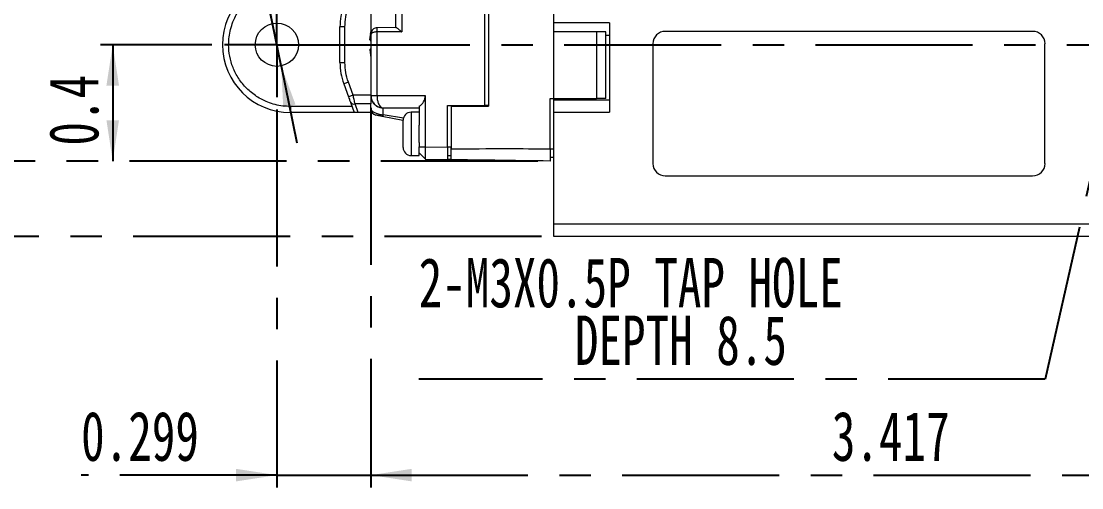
# Model space of a CAD drawing. Header units: inches. Extents: x 0.2 to 16.3, y 0.2 to 11.5.
# Drawn here: x 3.364 to 6.739, y 5.75 to 7.238 of the extents above; entities that cross this region are included whole.
import ezdxf

# ---------------------------------------------------------------- set-up
doc = ezdxf.new("R2010")
doc.units = ezdxf.units.IN
doc.header["$MEASUREMENT"] = 0
doc.linetypes.add('CENTERX2', pattern=[0.8, 0.5, -0.1, 0.1, -0.1])
doc.layers.add('CENTER_LINE', color=7, linetype='CENTERX2')
doc.styles.add('SLDTEXTSTYLE0', font='TXT', dxfattribs={"width": 0.7})
doc.dimstyles.new('SLDDIMSTYLE0', dxfattribs={"dimtxt": 0.15748, "dimasz": 0.13, "dimexe": 0, "dimexo": 0.0625, "dimgap": 0.03937, "dimtad": 1, "dimdec": 3, "dimrnd": 1e-09, "dimzin": 12, "dimdsep": 46, "dimtxsty": 'SLDTEXTSTYLE0', "dimsah": 1, "dimcen": 0.09, "dimadec": 0, "dimazin": 3, "dimtfac": 1, "dimtdec": 3, "dimtofl": 0, "dimtmove": 0, "dimatfit": 3, "dimfxl": 1, "dimfrac": 2, "dimtolj": 1, "dimtzin": 12, "dimarcsym": 0})
doc.dimstyles.new('SLDDIMSTYLE2', dxfattribs={"dimtxt": 0.15748, "dimasz": 0.13, "dimexe": 0, "dimexo": 0.0625, "dimgap": 0.03937, "dimtad": 0, "dimtih": 1, "dimtoh": 1, "dimdec": 3, "dimrnd": 1e-09, "dimdsep": 46, "dimtxsty": 'SLDTEXTSTYLE0', "dimsah": 1, "dimcen": 0, "dimadec": 0, "dimazin": 2, "dimtol": 1, "dimtp": 0.003937, "dimtm": 0.003937, "dimtfac": 1, "dimtdec": 3, "dimtmove": 0, "dimatfit": 3, "dimfxl": 1, "dimfrac": 2, "dimtolj": 1, "dimarcsym": 0})
doc.dimstyles.new('SLDDIMSTYLE3', dxfattribs={"dimtxt": 0.15748, "dimasz": 0.13, "dimexe": 0, "dimexo": 0.0625, "dimgap": 0.03937, "dimtad": 1, "dimdec": 1, "dimrnd": 1e-09, "dimdsep": 46, "dimtxsty": 'SLDTEXTSTYLE0', "dimsah": 1, "dimcen": 0.09, "dimadec": 0, "dimazin": 2, "dimtfac": 1, "dimtdec": 1, "dimtofl": 0, "dimtmove": 0, "dimatfit": 3, "dimfxl": 1, "dimfrac": 2, "dimtolj": 1, "dimtzin": 12, "dimarcsym": 0})
doc.dimstyles.new('SLDDIMSTYLE4', dxfattribs={"dimtxt": 0.15748, "dimasz": 0.13, "dimexe": 0, "dimexo": 0.0625, "dimgap": 0.03937, "dimtad": 1, "dimdec": 3, "dimrnd": 1e-09, "dimdsep": 46, "dimtxsty": 'SLDTEXTSTYLE0', "dimsah": 1, "dimcen": 0.09, "dimadec": 0, "dimazin": 2, "dimtfac": 1, "dimtdec": 3, "dimtmove": 0, "dimatfit": 0, "dimfxl": 1, "dimfrac": 2, "dimtolj": 1, "dimtzin": 12, "dimarcsym": 0})
doc.dimstyles.new('SLDDIMSTYLE5', dxfattribs={"dimtxt": 0.15748, "dimasz": 0.13, "dimexe": 0, "dimexo": 0.0625, "dimgap": 0.03937, "dimtad": 1, "dimdec": 1, "dimrnd": 1e-09, "dimdsep": 46, "dimtxsty": 'SLDTEXTSTYLE0', "dimsah": 1, "dimcen": 0.09, "dimadec": 0, "dimazin": 2, "dimtfac": 1, "dimtdec": 1, "dimtmove": 0, "dimatfit": 0, "dimfxl": 1, "dimfrac": 2, "dimtolj": 1, "dimtzin": 12, "dimarcsym": 0})
doc.dimstyles.new('SLDDIMSTYLE6', dxfattribs={"dimtxt": 0.15748, "dimasz": 0.13, "dimexe": 0, "dimexo": 0.0625, "dimgap": 0.03937, "dimtad": 1, "dimdec": 1, "dimrnd": 1e-09, "dimzin": 12, "dimdsep": 46, "dimtxsty": 'SLDTEXTSTYLE0', "dimsah": 1, "dimcen": 0.09, "dimadec": 0, "dimazin": 3, "dimtfac": 1, "dimtdec": 1, "dimtofl": 0, "dimtmove": 0, "dimatfit": 3, "dimfxl": 1, "dimfrac": 2, "dimtolj": 1, "dimtzin": 12, "dimarcsym": 0})
doc.dimstyles.new('SLDDIMSTYLE8', dxfattribs={"dimtxt": 0.15748, "dimasz": 0.13, "dimexe": 0, "dimexo": 0.0625, "dimgap": 0.03937, "dimtad": 0, "dimtih": 1, "dimtoh": 1, "dimdec": 3, "dimrnd": 1e-09, "dimzin": 12, "dimdsep": 46, "dimtxsty": 'SLDTEXTSTYLE0', "dimsah": 1, "dimcen": 0, "dimadec": 0, "dimazin": 3, "dimtfac": 1, "dimtdec": 3, "dimtmove": 0, "dimatfit": 3, "dimfxl": 1, "dimfrac": 2, "dimtolj": 1, "dimtzin": 12, "dimarcsym": 0})

# ---------------------------------------------------------------- blocks, each defined once
blk = doc.blocks.new('_D_3')
at = {"layer": 'CENTER_LINE'}
for p, q in [((3.8104, 8.96), (2.0948, 8.96)), ((4.1636, 7.23), (3.8104, 8.96)), ((4.1911, 7.095), (4.1636, 7.23)), ((4.1911, 7.095), (4.2411, 6.8501))]:
    blk.add_line(p, q, dxfattribs=at)
for points in [[(4.1636, 7.23), (4.1572, 7.3614), (4.118, 7.3534)], [(4.1911, 7.095), (4.1975, 6.9636), (4.2367, 6.9716)]]:
    blk.add_solid(points, dxfattribs=at)
at = {"layer": 'CENTER_LINE', "attachment_point": 1, "style": 'SLDTEXTSTYLE0'}
for s, insert, char_height in [('%%c', (2.0948, 9.163), 0.15748), ('0.138', (2.2692, 9.163), 0.15748), ('HOLE', (3.2582, 9.163), 0.15748), ('±0.004', (2.8131, 9.1099), 0.11024)]:
    blk.add_mtext(s, dxfattribs=dict(at, insert=insert, char_height=char_height))
blk = doc.blocks.new('_D_4')
at = {"layer": 'CENTER_LINE'}
for p, q in [((3.9707, 7.1625), (3.6155, 7.1625)), ((3.6548, 7.1625), (3.6548, 6.7919)), ((5.0081, 6.7919), (3.6155, 6.7919))]:
    blk.add_line(p, q, dxfattribs=at)
for points in [[(3.6548, 7.1625), (3.6348, 7.0325), (3.6748, 7.0325)], [(3.6548, 6.7919), (3.6748, 6.9219), (3.6348, 6.9219)]]:
    blk.add_solid(points, dxfattribs=at)
at = {"layer": 'CENTER_LINE', "insert": (3.4518, 6.8411), "char_height": 0.15748, "attachment_point": 1, "rotation": 90, "style": 'SLDTEXTSTYLE0'}
blk.add_mtext('0.4', dxfattribs=at)
blk = doc.blocks.new('_D_5')
at = {"layer": 'CENTER_LINE'}
for p, q in [((4.1774, 6.9558), (4.1774, 5.7514)), ((4.4766, 6.961), (4.4766, 5.7514)), ((4.1774, 5.7908), (3.5542, 5.7908)), ((4.1774, 5.7908), (4.4766, 5.7908)), ((4.4766, 5.7908), (4.7266, 5.7908))]:
    blk.add_line(p, q, dxfattribs=at)
for points in [[(4.1774, 5.7908), (4.0474, 5.8108), (4.0474, 5.7708)], [(4.4766, 5.7908), (4.6066, 5.7708), (4.6066, 5.8108)]]:
    blk.add_solid(points, dxfattribs=at)
at = {"layer": 'CENTER_LINE', "insert": (3.5542, 5.9938), "char_height": 0.15748, "attachment_point": 1, "style": 'SLDTEXTSTYLE0'}
blk.add_mtext('0.299', dxfattribs=at)
blk = doc.blocks.new('_D_6')
at = {"layer": 'CENTER_LINE'}
for p, q in [((4.4766, 6.9609), (4.4766, 5.7514)), ((7.8939, 6.52), (7.8939, 5.7514)), ((4.4766, 5.7908), (7.8939, 5.7908))]:
    blk.add_line(p, q, dxfattribs=at)
for points in [[(4.4766, 5.7908), (4.6066, 5.7708), (4.6066, 5.8108)], [(7.8939, 5.7908), (7.7639, 5.8108), (7.7639, 5.7708)]]:
    blk.add_solid(points, dxfattribs=at)
at = {"layer": 'CENTER_LINE', "insert": (5.9438, 5.9938), "char_height": 0.15748, "attachment_point": 1, "style": 'SLDTEXTSTYLE0'}
blk.add_mtext('3.417', dxfattribs=at)
blk = doc.blocks.new('_D_8')
at = {"layer": 'CENTER_LINE'}
for p, q in [((3.2751, 6.7919), (3.2751, 7.0419)), ((5.0081, 6.7919), (3.2358, 6.7919)), ((3.2751, 6.5515), (3.2751, 6.7919)), ((5.0199, 6.5515), (3.2358, 6.5515)), ((3.2751, 6.5515), (3.2751, 6.3015))]:
    blk.add_line(p, q, dxfattribs=at)
for points in [[(3.2751, 6.7919), (3.2951, 6.9219), (3.2551, 6.9219)], [(3.2751, 6.5515), (3.2551, 6.4215), (3.2951, 6.4215)]]:
    blk.add_solid(points, dxfattribs=at)
at = {"layer": 'CENTER_LINE', "insert": (3.0721, 6.5356), "char_height": 0.15748, "attachment_point": 1, "rotation": 90, "style": 'SLDTEXTSTYLE0'}
blk.add_mtext('0.2', dxfattribs=at)
blk = doc.blocks.new('_D_9')
at = {"layer": 'CENTER_LINE'}
for p, q in [((4.8742, 7.9531), (3.2358, 7.9531)), ((3.2751, 6.7919), (3.2751, 7.9531)), ((5.0081, 6.7919), (3.2358, 6.7919))]:
    blk.add_line(p, q, dxfattribs=at)
for points in [[(3.2751, 7.9531), (3.2551, 7.8231), (3.2951, 7.8231)], [(3.2751, 6.7919), (3.2951, 6.9219), (3.2551, 6.9219)]]:
    blk.add_solid(points, dxfattribs=at)
at = {"layer": 'CENTER_LINE', "insert": (3.0721, 7.2364), "char_height": 0.15748, "attachment_point": 1, "rotation": 90, "style": 'SLDTEXTSTYLE0'}
blk.add_mtext('1.2', dxfattribs=at)
blk = doc.blocks.new('_D_18')
at = {"layer": 'CENTER_LINE'}
for p, q in [((6.9283, 7.4578), (6.983, 7.7017)), ((6.9283, 7.4578), (6.9068, 7.3617)), ((6.9068, 7.3617), (6.6232, 6.0965)), ((6.6232, 6.0965), (4.6287, 6.0965))]:
    blk.add_line(p, q, dxfattribs=at)
for points in [[(6.9283, 7.4578), (6.9762, 7.5803), (6.9372, 7.589)], [(6.9068, 7.3617), (6.8588, 7.2393), (6.8978, 7.2305)]]:
    blk.add_solid(points, dxfattribs=at)
at = {"layer": 'CENTER_LINE', "char_height": 0.15748, "attachment_point": 1, "style": 'SLDTEXTSTYLE0'}
for s, insert in [('2-M3X0.5P TAP HOLE', (4.6287, 6.483)), ('DEPTH 8.5', (5.1259, 6.2995))]:
    blk.add_mtext(s, dxfattribs=dict(at, insert=insert))
blk = doc.blocks.new('SW_CENTERMARKSYMBOL_0')
at = {"layer": 'CENTER_LINE', "color": 0}
for p, q in [((0, 0.0984), (0, 0.1673)), ((0, 0), (0, 0.0984)), ((-0.0984, 0), (-0.1673, 0)), ((0, 0), (-0.0984, 0)), ((0, 0), (0, -0.0984)), ((0, 0), (0.0984, 0)), ((0.0984, 0), (0.1673, 0)), ((0, -0.0984), (0, -0.1673))]:
    blk.add_line(p, q, dxfattribs=at)

msp = doc.modelspace()

# ---------------------------------------------------------------- linework, layer by layer
at = {"color": 7, "linetype": 'Continuous', "lineweight": 18}
for p, q in [((4.8388, 6.9689), (4.8388, 7.559)), ((4.8506, 7.5582), (4.8506, 6.9669)), ((4.5747, 7.3801), (4.5747, 7.2033)), ((5.0593, 7.2326), (5.0593, 7.3625)), ((4.4766, 7.3234), (4.4766, 7.204)), ((4.5553, 7.261), (4.5553, 7.2179)), ((5.2364, 7.2326), (5.0593, 7.2326)), ((5.0593, 7.2032), (5.0593, 7.2326)), ((5.2364, 7.2326), (5.2364, 6.9472)), ((4.3781, 7.1055), (4.3781, 7.2195)), ((4.3939, 7.2195), (4.3781, 7.2195)), ((4.3939, 7.1055), (4.3939, 7.2195)), ((4.4732, 7.1777), (4.4751, 7.193)), ((4.4754, 7.195), (4.4766, 7.204)), ((4.4814, 7.208), (4.4766, 7.2094)), ((4.4766, 7.2038), (4.4786, 7.2038)), ((4.4766, 7.1939), (4.4766, 7.0004)), ((4.4766, 7.1871), (4.4766, 7.1938)), ((4.5559, 7.2179), (4.4958, 7.2168)), ((4.4959, 7.2033), (4.4959, 7.0004)), ((4.5747, 7.2033), (4.4959, 7.2033)), ((5.0593, 6.9906), (5.0593, 7.2032)), ((5.1951, 7.2032), (5.0593, 7.2032)), ((5.1951, 7.2032), (5.1951, 6.9906)), ((5.2246, 7.2032), (5.1951, 7.2032)), ((5.2246, 6.9906), (5.2246, 7.2032)), ((6.5829, 7.205), (5.4136, 7.205)), ((4.4732, 7.1777), (4.4766, 7.1743)), ((4.4766, 7.1743), (4.4766, 7.1507)), ((5.3742, 7.1657), (5.3742, 6.7838)), ((6.6222, 6.7838), (6.6222, 7.1657)), ((4.4766, 7.1507), (4.4732, 7.1473)), ((4.4732, 7.1473), (4.4766, 7.121)), ((4.3781, 7.1055), (4.3939, 7.1055)), ((4.4766, 7.121), (4.4766, 7.0017)), ((4.4048, 7.0436), (4.39, 7.0382)), ((4.39, 7.0382), (4.4053, 6.9963)), ((4.4201, 7.0017), (4.4048, 7.0436)), ((4.4201, 7.0017), (4.4053, 6.9963)), ((4.4766, 7.0017), (4.4201, 7.0017)), ((4.4766, 7.0017), (4.4766, 7.0004)), ((4.4766, 7.0004), (4.4959, 7.0004)), ((4.4766, 6.9978), (4.4766, 6.9738)), ((4.4959, 7.0004), (4.6498, 7.0004)), ((4.6498, 7.0004), (4.6498, 6.8372)), ((5.0474, 6.9906), (5.0593, 6.9906)), ((5.0474, 6.8311), (5.0474, 6.9906)), ((5.0593, 6.9906), (5.1951, 6.9906)), ((5.0593, 6.9472), (5.0593, 6.9906)), ((5.2246, 6.9906), (5.1951, 6.9906)), ((4.4164, 6.9657), (4.2207, 6.9657)), ((4.2207, 6.9657), (4.2207, 6.946)), ((4.4114, 6.9796), (4.4236, 6.946)), ((4.4766, 6.9738), (4.4262, 6.9738)), ((4.4363, 6.946), (4.4262, 6.9738)), ((4.4766, 6.946), (4.4766, 6.9738)), ((4.5159, 6.961), (4.6301, 6.961)), ((4.5159, 6.9391), (4.5159, 6.961)), ((4.6301, 6.9663), (4.6301, 6.906)), ((4.7207, 6.9689), (4.8388, 6.9689)), ((4.7207, 6.8359), (4.7207, 6.9689)), ((4.7325, 6.9669), (4.7325, 6.9689)), ((4.7325, 6.9669), (4.8506, 6.9669)), ((4.7325, 6.9669), (4.7325, 6.8311)), ((4.8506, 6.9689), (4.8388, 6.9689)), ((5.0593, 6.9865), (5.2364, 6.9865)), ((4.4236, 6.946), (4.2207, 6.946)), ((4.4363, 6.946), (4.4236, 6.946)), ((4.4766, 6.946), (4.4363, 6.946)), ((4.4766, 6.95), (4.4798, 6.9467)), ((4.5785, 6.921), (4.5121, 6.9342)), ((4.5789, 6.8689), (4.5789, 6.9216)), ((4.6301, 6.9472), (4.6045, 6.9472)), ((5.0593, 6.5909), (5.0593, 6.9472)), ((5.0593, 6.9472), (5.2364, 6.9472)), ((4.6301, 6.8633), (4.6301, 6.906)), ((4.5789, 6.835), (4.5789, 6.8689)), ((4.6301, 6.8506), (4.6301, 6.8633)), ((4.6301, 6.8506), (4.6301, 6.8372)), ((4.6301, 6.8372), (4.6498, 6.8372)), ((4.6498, 6.8372), (4.7207, 6.8359)), ((4.7207, 6.8359), (4.7207, 6.7966)), ((4.7325, 6.8357), (4.7207, 6.8357)), ((5.0474, 6.8311), (5.0593, 6.8311)), ((4.6045, 6.8094), (4.6301, 6.8094)), ((4.6301, 6.8178), (4.6499, 6.7977)), ((4.6301, 6.8178), (4.6499, 6.7977)), ((4.6306, 6.8173), (4.6301, 6.8178)), ((4.6301, 6.8094), (4.6301, 6.8153)), ((4.6498, 6.7978), (4.7207, 6.7966)), ((4.7325, 6.8082), (4.7207, 6.8082)), ((4.7325, 6.7964), (4.7207, 6.7966)), ((5.0593, 6.8035), (5.0474, 6.8035)), ((5.4136, 6.7444), (6.5829, 6.7444)), ((7.7758, 6.5909), (5.0593, 6.5909)), ((5.0593, 6.5515), (5.0593, 6.5909)), ((7.7758, 6.5515), (5.0593, 6.5515))]:
    msp.add_line(p, q, dxfattribs=at)
at = {"color": 8, "linetype": 'Continuous', "lineweight": 18}
for p, q in [((4.477, 7.1961), (4.4766, 7.1939)), ((5.2246, 7.1932), (5.2364, 7.1932)), ((4.5802, 6.9287), (4.5159, 6.9391)), ((4.6045, 6.9472), (4.6045, 6.8633)), ((4.6045, 6.8633), (4.6045, 6.8094))]:
    msp.add_line(p, q, dxfattribs=at)
at = {"color": 7, "linetype": 'Continuous', "lineweight": 18, "flags": 128}
msp.add_lwpolyline([(4.5159, 6.9391), (4.5154, 6.9379), (4.5149, 6.9369), (4.5144, 6.936), (4.5139, 6.9353), (4.5134, 6.9348), (4.5129, 6.9344), (4.5125, 6.9343), (4.5121, 6.9342)], dxfattribs=at)
at = {"color": 7, "linetype": 'Continuous', "lineweight": 18}
msp.add_circle((4.1774, 7.1625), 0.0689, dxfattribs=at)
for centre, radius, start, end in [((4.2207, 7.1625), 0.2165, 90, 270), ((4.575, 7.2195), 0.1969, 160, 180), ((5.4136, 7.1657), 0.0394, 90, 180), ((6.5829, 7.1657), 0.0394, 0, 90), ((4.575, 7.1055), 0.1969, 180, 200), ((4.6104, 7.0004), 0.0394, 300.005, 360), ((4.4223, 6.9858), 0.0126, 209.5631, 287.9729), ((4.4963, 6.9575), 0.0197, 180, 258.6901), ((4.6045, 6.9216), 0.0256, 90, 180), ((4.6045, 6.835), 0.0256, 180, 270), ((5.4136, 6.7838), 0.0394, 180, 270), ((6.5829, 6.7838), 0.0394, 270, 0)]:
    msp.add_arc(centre, radius, start, end, dxfattribs=at)
for points, knots in [([(4.2207, 6.9657), (4.2124, 6.966), (4.1959, 6.9665), (4.1716, 6.9714), (4.1433, 6.9805), (4.112, 6.9968), (4.0805, 7.0223), (4.0591, 7.0487), (4.0456, 7.0718), (4.035, 7.0951), (4.0261, 7.1254), (4.0231, 7.1584), (4.0248, 7.1872), (4.0295, 7.2116), (4.0387, 7.2399), (4.0549, 7.2712), (4.0805, 7.3027), (4.1068, 7.3241), (4.13, 7.3376), (4.1533, 7.3482), (4.1836, 7.3574), (4.2083, 7.3587), (4.2207, 7.3594)], [0, 0, 0, 0, 0.040136, 0.079945, 0.120066, 0.184354, 0.250008, 0.315661, 0.34783, 0.380032, 0.439999, 0.5, 0.540114, 0.579922, 0.620066, 0.684355, 0.750008, 0.815661, 0.84783, 0.880033, 0.939991, 1, 1, 1, 1]), ([(4.4959, 7.2033), (4.4946, 7.2033), (4.492, 7.2033), (4.4884, 7.2027), (4.485, 7.2019), (4.4811, 7.2004), (4.4774, 7.1979), (4.4769, 7.1953), (4.4766, 7.1939)], [0, 0, 0, 0, 0.119498, 0.23974, 0.361536, 0.485663, 0.730817, 1, 1, 1, 1]), ([(4.4962, 7.2168), (4.494, 7.2166), (4.4901, 7.2162), (4.4849, 7.2132), (4.4807, 7.2088), (4.4781, 7.2034), (4.4769, 7.1987), (4.4769, 7.1963), (4.4769, 7.1954)], [0, 0, 0, 0, 0.202103, 0.358293, 0.553123, 0.763095, 0.916484, 1, 1, 1, 1]), ([(4.4959, 7.2168), (4.4959, 7.2166), (4.4959, 7.2162), (4.4959, 7.2131), (4.4959, 7.2087), (4.4959, 7.2051), (4.4959, 7.2033)], [0, 0, 0, 0, 0.25, 0.5, 0.75, 1, 1, 1, 1]), ([(4.5559, 7.2179), (4.5564, 7.2178), (4.5574, 7.2175), (4.5605, 7.2153), (4.5655, 7.2113), (4.5706, 7.2069), (4.5739, 7.204), (4.5746, 7.2034), (4.5747, 7.2033)], [0, 0, 0, 0, 0.158433, 0.315847, 0.562995, 0.901208, 0.994139, 1, 1, 1, 1]), ([(4.4053, 6.9963), (4.4062, 6.9936), (4.4078, 6.9893), (4.4099, 6.9836), (4.4109, 6.9809), (4.4114, 6.9796)], [0, 0, 0, 0, 0.428724, 0.713281, 1, 1, 1, 1]), ([(4.4262, 6.9738), (4.4257, 6.9758), (4.4248, 6.98), (4.4228, 6.9893), (4.4211, 6.997), (4.4201, 7.0017)], [0, 0, 0, 0, 0.252769, 0.542585, 1, 1, 1, 1]), ([(4.4766, 7.0004), (4.477, 6.9962), (4.4778, 6.9877), (4.4832, 6.9778), (4.4898, 6.9706), (4.4967, 6.9657), (4.5055, 6.9619), (4.5122, 6.9613), (4.5159, 6.961)], [0, 0, 0, 0, 0.1901828, 0.3915873, 0.5188967, 0.6598588, 0.8073446, 1, 1, 1, 1]), ([(4.4769, 7.0008), (4.477, 6.9989), (4.4772, 6.9952), (4.4785, 6.9886), (4.4818, 6.9804), (4.4852, 6.9747), (4.4886, 6.9721), (4.4888, 6.972)], [0, 0, 0, 0, 0.170843, 0.328423, 0.59867, 0.978278, 1, 1, 1, 1]), ([(4.4959, 7.0004), (4.4961, 6.9962), (4.4965, 6.9877), (4.4993, 6.9778), (4.5026, 6.9706), (4.5061, 6.9657), (4.5106, 6.9619), (4.514, 6.9613), (4.5159, 6.961)], [0, 0, 0, 0, 0.1901815, 0.391587, 0.5188144, 0.6598591, 0.8072141, 1, 1, 1, 1]), ([(4.4766, 6.9575), (4.4769, 6.9563), (4.4773, 6.9541), (4.4809, 6.9506), (4.4853, 6.9476), (4.4922, 6.9442), (4.5024, 6.9407), (4.5115, 6.9396), (4.5159, 6.9391)], [0, 0, 0, 0, 0.182297, 0.322117, 0.457609, 0.574043, 0.791757, 1, 1, 1, 1]), ([(4.4888, 6.972), (4.4911, 6.97), (4.4953, 6.9664), (4.5036, 6.9628), (4.5093, 6.9621), (4.5123, 6.9617)], [0, 0, 0, 0, 0.354555, 0.645911, 1, 1, 1, 1]), ([(4.5121, 6.9342), (4.5107, 6.9345), (4.508, 6.9351), (4.504, 6.9359), (4.5004, 6.9366), (4.4965, 6.9374), (4.4931, 6.938), (4.4926, 6.9381), (4.4924, 6.9382)], [0, 0, 0, 0, 0.118245, 0.235831, 0.351657, 0.479645, 0.73658, 1, 1, 1, 1]), ([(4.6301, 6.8178), (4.6301, 6.818), (4.6301, 6.8185), (4.6301, 6.8217), (4.6301, 6.8266), (4.6301, 6.8321), (4.6301, 6.8357), (4.6301, 6.8372)], [0, 0, 0, 0, 0.212202, 0.4239986, 0.6415206, 0.855071, 1, 1, 1, 1]), ([(4.6498, 6.8372), (4.6498, 6.8326), (4.6497, 6.8237), (4.6497, 6.8118), (4.6497, 6.803), (4.6497, 6.7984), (4.6498, 6.798), (4.6498, 6.7978)], [0, 0, 0, 0, 0.2198969, 0.4345122, 0.6491847, 0.8639199, 1, 1, 1, 1]), ([(4.7325, 6.8082), (4.7325, 6.8085), (4.7325, 6.8091), (4.7325, 6.8138), (4.7325, 6.8208), (4.7325, 6.8286), (4.7325, 6.8337), (4.7325, 6.8357)], [0, 0, 0, 0, 0.214243, 0.429523, 0.642853, 0.858854, 1, 1, 1, 1]), ([(4.7325, 6.8311), (4.7913, 6.8312), (4.8963, 6.8313), (5.0012, 6.8312), (5.0474, 6.8311)], [0, 0, 0, 0, 0.560004, 1, 1, 1, 1]), ([(4.7325, 6.7957), (4.7325, 6.7961), (4.7325, 6.7969), (4.7325, 6.803), (4.7325, 6.812), (4.7325, 6.8219), (4.7325, 6.8285), (4.7325, 6.8311)], [0, 0, 0, 0, 0.214702, 0.429404, 0.644089, 0.858766, 1, 1, 1, 1]), ([(5.0474, 6.8311), (5.0474, 6.8267), (5.0474, 6.8179), (5.0474, 6.8061), (5.0474, 6.7972), (5.0474, 6.7925), (5.0474, 6.7921), (5.0474, 6.7919)], [0, 0, 0, 0, 0.2147035, 0.4294078, 0.6440927, 0.8587702, 1, 1, 1, 1]), ([(5.0474, 6.7919), (4.9886, 6.7926), (4.8837, 6.7939), (4.7787, 6.7952), (4.7325, 6.7957)], [0, 0, 0, 0, 0.560005, 1, 1, 1, 1])]:
    msp.add_open_spline(points, degree=3, knots=knots, dxfattribs=at)
for points in [[(4.3939, 7.2195), (4.3944, 7.2301), (4.3953, 7.2512), (4.4016, 7.2714), (4.4048, 7.2815)], [(4.4048, 7.0436), (4.4016, 7.0536), (4.3953, 7.0738), (4.3944, 7.0949), (4.3939, 7.1055)]]:
    msp.add_open_spline(points, degree=3, dxfattribs=at)
at = {"layer": 'CENTER_LINE'}
msp.add_line((4.292, 7.1625), (9.7604, 7.1625), dxfattribs=at)

# ---------------------------------------------------------------- block references
msp.add_blockref('SW_CENTERMARKSYMBOL_0', (4.1774, 7.1625), dxfattribs=at)

# ---------------------------------------------------------------- dimensions: what is measured, and where the dimension line sits
dim = msp.add_diameter_dim_2p(p1=(4.1636, 7.23), p2=(4.1911, 7.095), text='<>HOLE', dimstyle='SLDDIMSTYLE2', dxfattribs=at)
dim.commit()
dim.dimension.update_dxf_attribs({"geometry": '_D_3', "text_midpoint": (2.9214, 9.0715), "dimtype": 163})
for base, p1, p2, dimstyle, picture, middle in [((3.2751, 7.9531), (5.0474, 6.7919), (4.9136, 7.9531), 'SLDDIMSTYLE6', '_D_9', (3.2751, 7.3725)), ((3.6548, 6.7919), (4.01, 7.1625), (5.0474, 6.7919), 'SLDDIMSTYLE3', '_D_4', (3.6548, 6.9772)), ((3.2751, 6.7919), (5.0593, 6.5515), (5.0474, 6.7919), 'SLDDIMSTYLE5', '_D_8', (3.2751, 6.6717))]:
    dim = msp.add_linear_dim(base=base, p1=p1, p2=p2, angle=90, dimstyle=dimstyle, dxfattribs=at)
    dim.commit()
    dim.dimension.update_dxf_attribs({"geometry": picture, "text_midpoint": middle, "dimtype": 160})
dim = msp.add_diameter_dim_2p(p1=(6.9068, 7.3617), p2=(6.9283, 7.4578), text='2-M3X0.5P TAP HOLE\\PDEPTH 8.5', dimstyle='SLDDIMSTYLE8', override={"dimpost": '<>'}, dxfattribs=at)
dim.commit()
dim.dimension.update_dxf_attribs({"geometry": '_D_18', "text_midpoint": (5.5947, 6.28), "dimtype": 163})
for base, p1, p2, dimstyle, picture, middle in [((4.4766, 5.7908), (4.1774, 6.9952), (4.4766, 7.0004), 'SLDDIMSTYLE4', '_D_5', (3.7957, 5.7908)), ((7.8939, 5.7908), (4.4766, 7.0003), (7.8939, 6.5594), 'SLDDIMSTYLE0', '_D_6', (6.1852, 5.7908))]:
    dim = msp.add_linear_dim(base=base, p1=p1, p2=p2, dimstyle=dimstyle, dxfattribs=at)
    dim.commit()
    dim.dimension.update_dxf_attribs({"geometry": picture, "text_midpoint": middle, "dimtype": 160})

doc.saveas('drawing.dxf')
